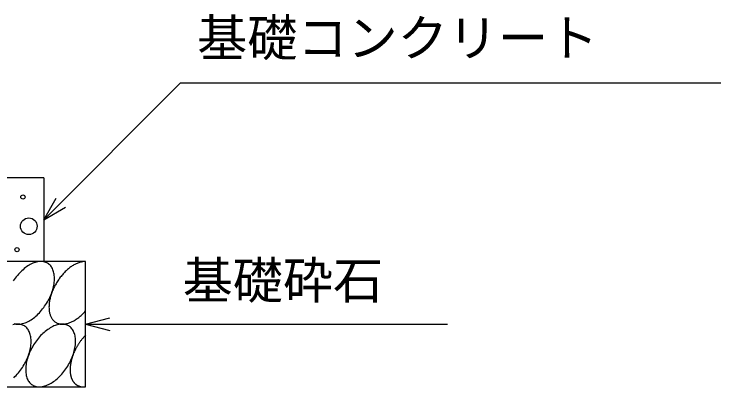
# Model space of a CAD drawing. Units: millimetres, scale not verified. Extents: x -16800 to 16800, y -5940 to 5940.
# Drawn here: x 9910 to 10756, y -1926 to -1480 of the extents above; entities that cross this region are included whole.
import ezdxf
from ezdxf.enums import TextEntityAlignment as Align

# ---------------------------------------------------------------- set-up
doc = ezdxf.new("R2010")
doc.units = ezdxf.units.MM
doc.header["$LTSCALE"] = 20
for name, color, linetype, lineweight in [('0-0_DIM', 7, 'Continuous', 25), ('0-2_HATCH', 6, 'Continuous', 25), ('0-5_OUTLINE', 3, 'Continuous', 25)]:
    doc.layers.add(name, color=color, linetype=linetype, lineweight=lineweight)
doc.styles.add('ＭＳ ゴシック', font='')
doc.styles.get('ＭＳ ゴシック').set_extended_font_data('MS Gothic')

msp = doc.modelspace()

# ---------------------------------------------------------------- linework, layer by layer
at = {"layer": '0-0_DIM'}
for p, q in [((10108.65, -1562.38), (9945, -1726.04)), ((10108.65, -1562.38), (10755.53, -1562.38)), ((9945, -1726.04), (9960, -1700.06)), ((9945, -1726.04), (9970.98, -1711.04)), ((9995, -1851.04), (10023.98, -1843.27)), ((9995, -1851.04), (10428.31, -1851.04)), ((9995, -1851.04), (10023.98, -1858.8))]:
    msp.add_line(p, q, dxfattribs=at)
at = {"layer": '0-2_HATCH'}
for points in [[(9949.7, -1778.21), (9948.7, -1777.71), (9947.6, -1777.21), (9946.5, -1776.81), (9945.3, -1776.51), (9944.1, -1776.21), (9942.9, -1776.11), (9941.6, -1776.01), (9940.3, -1776.11), (9938.9, -1776.21), (9937.5, -1776.51), (9936.1, -1776.81), (9934.7, -1777.21), (9933.3, -1777.71), (9931.8, -1778.21), (9930.4, -1778.91), (9928.9, -1779.61), (9927.4, -1780.51), (9926, -1781.41), (9924.5, -1782.41), (9923, -1783.41), (9921.6, -1784.61), (9920.2, -1785.81), (9918.8, -1787.01), (9917.4, -1788.41), (9916, -1789.81), (9914.7, -1791.21), (9913.4, -1792.71), (9912.1, -1794.31), (9910.9, -1795.91), (9909.7, -1797.51), (9908.6, -1799.21)], [(9995, -1776.11), (9994.1, -1776.11), (9993.3, -1776.11), (9992.4, -1776.21), (9991.5, -1776.31), (9990.6, -1776.51), (9989.7, -1776.71), (9988.8, -1776.91), (9987.8, -1777.21), (9986.9, -1777.51), (9985.9, -1777.91), (9985, -1778.31), (9984, -1778.71), (9983.1, -1779.11), (9982.1, -1779.61), (9981.2, -1780.21), (9980.2, -1780.71), (9979.2, -1781.31), (9978.3, -1782.01), (9977.3, -1782.61), (9976.4, -1783.31), (9975.4, -1784.11), (9974.5, -1784.81), (9973.6, -1785.61), (9972.7, -1786.41), (9971.7, -1787.31), (9970.8, -1788.11), (9969.9, -1789.01), (9969.1, -1790.01), (9968.2, -1790.91), (9967.3, -1791.91), (9966.5, -1792.91), (9965.7, -1793.91), (9964.8, -1794.91), (9964, -1796.01), (9963.3, -1797.01), (9962.5, -1798.11), (9961.8, -1799.21), (9961, -1800.31), (9960.3, -1801.51)], [(9957.2, -1789.81), (9956.8, -1788.41), (9956.4, -1787.01), (9955.9, -1785.81), (9955.4, -1784.61), (9954.7, -1783.41), (9954.1, -1782.41), (9953.3, -1781.41), (9952.5, -1780.51), (9951.6, -1779.71), (9950.7, -1778.91), (9949.7, -1778.21)], [(9924, -1848.91), (9925.5, -1848.21), (9927, -1847.41), (9928.4, -1846.61), (9929.9, -1845.71), (9931.4, -1844.71), (9932.8, -1843.71), (9934.3, -1842.51), (9935.7, -1841.31), (9937.1, -1840.11), (9938.5, -1838.71), (9939.8, -1837.31), (9941.2, -1835.91), (9942.5, -1834.41), (9943.7, -1832.81), (9945, -1831.21), (9946.1, -1829.61), (9947.3, -1827.91), (9948.4, -1826.21), (9949.4, -1824.41), (9950.4, -1822.71), (9951.4, -1820.91), (9952.2, -1819.11), (9953.1, -1817.21), (9953.8, -1815.41), (9954.5, -1813.61), (9955.2, -1811.71), (9955.7, -1809.91), (9956.3, -1808.01), (9956.7, -1806.21), (9957.1, -1804.41), (9957.4, -1802.71), (9957.6, -1800.91), (9957.7, -1799.21), (9957.8, -1797.51), (9957.8, -1795.91), (9957.8, -1794.31), (9957.6, -1792.71), (9957.4, -1791.21), (9957.2, -1789.81)], [(9960.3, -1801.51), (9959.7, -1802.61), (9959, -1803.81), (9958.4, -1804.91), (9957.8, -1806.11), (9957.2, -1807.31), (9956.6, -1808.51), (9956.1, -1809.71), (9955.6, -1810.91), (9955.1, -1812.11), (9954.6, -1813.31), (9954.2, -1814.51), (9953.8, -1815.71), (9953.4, -1816.91), (9953.1, -1818.11), (9952.8, -1819.31), (9952.5, -1820.51), (9952.2, -1821.61), (9952, -1822.81), (9951.8, -1824.01), (9951.6, -1825.11), (9951.5, -1826.31), (9951.4, -1827.41), (9951.3, -1828.51), (9951.3, -1829.61), (9951.2, -1830.71), (9951.3, -1831.71), (9951.3, -1832.81), (9951.4, -1833.81), (9951.5, -1834.81), (9951.6, -1835.81), (9951.8, -1836.71), (9952, -1837.71), (9952.2, -1838.61), (9952.5, -1839.51), (9952.8, -1840.31), (9953.1, -1841.11), (9953.4, -1841.91), (9953.8, -1842.71), (9954.2, -1843.51)], [(9985, -1844.41), (9985.9, -1843.71), (9986.9, -1843.01), (9987.8, -1842.21), (9988.8, -1841.51), (9989.7, -1840.61), (9990.6, -1839.81), (9991.5, -1838.91), (9992.4, -1838.01), (9993.3, -1837.11), (9994.1, -1836.21), (9995, -1835.21)], [(9954.2, -1843.51), (9954.6, -1844.21), (9955.1, -1844.81), (9955.6, -1845.51), (9956.1, -1846.11), (9956.6, -1846.71), (9957.2, -1847.21), (9957.8, -1847.71), (9958.4, -1848.21), (9959, -1848.71), (9959.7, -1849.11), (9960.3, -1849.41), (9961, -1849.81), (9961.8, -1850.11), (9962.5, -1850.31), (9963.3, -1850.51), (9964, -1850.71), (9964.8, -1850.91), (9965.7, -1851.01), (9966.5, -1851.01), (9967.3, -1851.01), (9968.2, -1851.01), (9969.1, -1851.01), (9969.9, -1850.91), (9970.8, -1850.81), (9971.7, -1850.61), (9972.7, -1850.41), (9973.6, -1850.21), (9974.5, -1849.91), (9975.4, -1849.61), (9976.4, -1849.21), (9977.3, -1848.81), (9978.3, -1848.41), (9979.2, -1847.91), (9980.2, -1847.41), (9981.2, -1846.91), (9982.1, -1846.31), (9983.1, -1845.71), (9984, -1845.11), (9985, -1844.41)], [(9921.9, -1853.21), (9920.8, -1852.71), (9919.7, -1852.21), (9918.6, -1851.81), (9917.5, -1851.41), (9916.2, -1851.21), (9915, -1851.11), (9913.7, -1851.01), (9912.4, -1851.11), (9911, -1851.21), (9909.6, -1851.41), (9908.2, -1851.81)], [(9909.4, -1850.31), (9910.5, -1850.61), (9911.7, -1850.91), (9913, -1851.01), (9914.3, -1851.01), (9915.6, -1851.01), (9917, -1850.91), (9918.3, -1850.61), (9919.7, -1850.31), (9921.2, -1849.91), (9922.6, -1849.41), (9924, -1848.91)], [(9975.1, -1853.21), (9974, -1852.71), (9973, -1852.21), (9971.8, -1851.81), (9970.7, -1851.41), (9969.4, -1851.21), (9968.2, -1851.11), (9966.9, -1851.01), (9965.6, -1851.11), (9964.2, -1851.21), (9962.9, -1851.41), (9961.5, -1851.81), (9960, -1852.21), (9958.6, -1852.71), (9957.1, -1853.21), (9955.7, -1853.91), (9954.2, -1854.61), (9952.8, -1855.51), (9951.3, -1856.41), (9949.8, -1857.41), (9948.4, -1858.41), (9946.9, -1859.61), (9945.5, -1860.81), (9944.1, -1862.01), (9942.7, -1863.41), (9941.3, -1864.71), (9940, -1866.21), (9938.7, -1867.71), (9937.5, -1869.31), (9936.2, -1870.91), (9935, -1872.51), (9933.9, -1874.21), (9932.8, -1875.91), (9931.8, -1877.71), (9930.8, -1879.41), (9929.8, -1881.21), (9928.9, -1883.01), (9928.1, -1884.91), (9927.4, -1886.71), (9926.6, -1888.51)], [(9929.3, -1864.81), (9928.9, -1863.41), (9928.5, -1862.01), (9928, -1860.81), (9927.5, -1859.61), (9926.9, -1858.41), (9926.2, -1857.41), (9925.4, -1856.41), (9924.6, -1855.51), (9923.8, -1854.61), (9922.8, -1853.91), (9921.9, -1853.21)], [(9982.5, -1864.81), (9982.1, -1863.41), (9981.7, -1862.01), (9981.2, -1860.81), (9980.7, -1859.61), (9980.1, -1858.41), (9979.4, -1857.41), (9978.6, -1856.41), (9977.8, -1855.51), (9977, -1854.61), (9976, -1853.91), (9975.1, -1853.21)], [(9909.2, -1915.11), (9910.6, -1913.71), (9911.9, -1912.31), (9913.3, -1910.91), (9914.6, -1909.41), (9915.8, -1907.81), (9917.1, -1906.21), (9918.3, -1904.61), (9919.4, -1902.91), (9920.5, -1901.21), (9921.5, -1899.41), (9922.5, -1897.71), (9923.5, -1895.91), (9924.4, -1894.01), (9925.2, -1892.21), (9925.9, -1890.41), (9926.6, -1888.51), (9927.3, -1886.71), (9927.9, -1884.91), (9928.4, -1883.01), (9928.8, -1881.21), (9929.2, -1879.41), (9929.5, -1877.71), (9929.7, -1875.91), (9929.8, -1874.21), (9929.9, -1872.51), (9929.9, -1870.91), (9929.9, -1869.31), (9929.7, -1867.71), (9929.5, -1866.21), (9929.3, -1864.81)], [(9949.4, -1923.81), (9950.8, -1923.21), (9952.3, -1922.41), (9953.8, -1921.61), (9955.2, -1920.71), (9956.7, -1919.71), (9958.1, -1918.71), (9959.6, -1917.51), (9961, -1916.31), (9962.4, -1915.11), (9963.8, -1913.71), (9965.2, -1912.31), (9966.5, -1910.91), (9967.8, -1909.41), (9969.1, -1907.81), (9970.3, -1906.21), (9971.5, -1904.61), (9972.6, -1902.91), (9973.7, -1901.21), (9974.7, -1899.41), (9975.7, -1897.71), (9976.7, -1895.91), (9977.6, -1894.01), (9978.4, -1892.21), (9979.2, -1890.41), (9979.9, -1888.51), (9980.5, -1886.71), (9981.1, -1884.91), (9981.6, -1883.01), (9982, -1881.21), (9982.4, -1879.41), (9982.7, -1877.71), (9982.9, -1875.91), (9983.1, -1874.21), (9983.1, -1872.51), (9983.2, -1870.91), (9983.1, -1869.31), (9983, -1867.71), (9982.8, -1866.21), (9982.5, -1864.81)], [(9995, -1864.31), (9994.5, -1864.81), (9994, -1865.41), (9993.5, -1865.91), (9993, -1866.51), (9992.5, -1867.01), (9992, -1867.61), (9991.5, -1868.21), (9991.1, -1868.71), (9990.6, -1869.31), (9990.1, -1869.91), (9989.7, -1870.51), (9989.2, -1871.11), (9988.8, -1871.81), (9988.3, -1872.41), (9987.9, -1873.01), (9987.5, -1873.61), (9987.1, -1874.31), (9986.6, -1874.91), (9986.2, -1875.51), (9985.8, -1876.21), (9985.4, -1876.81), (9985.1, -1877.51), (9984.7, -1878.21), (9984.3, -1878.81), (9983.9, -1879.51), (9983.6, -1880.21), (9983.2, -1880.81), (9982.9, -1881.51), (9982.5, -1882.21), (9982.2, -1882.91), (9981.9, -1883.61), (9981.6, -1884.21), (9981.3, -1884.91), (9981, -1885.61), (9980.7, -1886.31), (9980.4, -1887.01), (9980.2, -1887.71), (9979.9, -1888.41), (9979.7, -1889.11)], [(9926.6, -1888.51), (9926, -1890.41), (9925.4, -1892.21), (9924.9, -1894.01), (9924.5, -1895.91), (9924.1, -1897.61), (9923.8, -1899.41), (9923.6, -1901.21), (9923.5, -1902.91), (9923.4, -1904.61), (9923.4, -1906.21), (9923.4, -1907.81), (9923.5, -1909.41), (9923.8, -1910.91), (9924, -1912.31), (9924.4, -1913.71), (9924.8, -1915.11), (9925.3, -1916.31), (9925.8, -1917.51), (9926.4, -1918.71), (9927.1, -1919.71), (9927.9, -1920.71), (9928.7, -1921.61), (9929.5, -1922.41), (9930.5, -1923.21), (9931.4, -1923.81), (9932.5, -1924.41), (9933.5, -1924.91), (9934.7, -1925.31), (9935.8, -1925.61), (9937.1, -1925.91), (9938.3, -1926.01), (9939.6, -1926.01), (9940.9, -1926.01), (9942.3, -1925.91), (9943.7, -1925.61), (9945.1, -1925.31), (9946.5, -1924.91), (9947.9, -1924.41), (9949.4, -1923.81)], [(9979.7, -1889.11), (9979.4, -1889.81), (9979.2, -1890.41), (9979, -1891.11), (9978.8, -1891.81), (9978.6, -1892.51), (9978.4, -1893.21), (9978.2, -1893.91), (9978, -1894.61), (9977.8, -1895.21), (9977.7, -1895.91), (9977.5, -1896.61), (9977.4, -1897.31), (9977.3, -1897.91), (9977.2, -1898.61), (9977.1, -1899.31), (9977, -1899.91), (9976.9, -1900.61), (9976.8, -1901.21), (9976.7, -1901.91), (9976.7, -1902.51), (9976.6, -1903.21), (9976.6, -1903.81), (9976.6, -1904.41), (9976.6, -1905.01), (9976.6, -1905.71), (9976.6, -1906.31), (9976.6, -1906.91), (9976.6, -1907.51), (9976.6, -1908.11), (9976.7, -1908.61), (9976.7, -1909.21), (9976.8, -1909.81), (9976.9, -1910.41), (9977, -1910.91), (9977.1, -1911.51), (9977.2, -1912.01), (9977.3, -1912.51), (9977.4, -1913.11), (9977.5, -1913.61)], [(9977.5, -1913.61), (9977.7, -1914.11), (9977.8, -1914.61), (9978, -1915.11), (9978.2, -1915.61), (9978.4, -1916.01), (9978.6, -1916.51), (9978.8, -1917.01), (9979, -1917.41), (9979.2, -1917.81), (9979.4, -1918.31), (9979.7, -1918.71), (9979.9, -1919.11), (9980.2, -1919.51), (9980.4, -1919.91), (9980.7, -1920.21), (9981, -1920.61), (9981.3, -1921.01), (9981.6, -1921.31), (9981.9, -1921.61), (9982.2, -1922.01), (9982.5, -1922.31), (9982.9, -1922.61), (9983.2, -1922.81), (9983.6, -1923.11), (9983.9, -1923.41), (9984.3, -1923.61), (9984.7, -1923.91), (9985.1, -1924.11), (9985.4, -1924.31), (9985.8, -1924.51), (9986.2, -1924.71), (9986.6, -1924.91), (9987.1, -1925.01), (9987.5, -1925.21), (9987.9, -1925.31), (9988.3, -1925.51), (9988.8, -1925.61), (9989.2, -1925.71), (9989.7, -1925.81)], [(9989.7, -1925.81), (9990.1, -1925.81), (9990.6, -1925.91), (9991.1, -1926.01), (9991.5, -1926.01), (9992, -1926.01), (9992.5, -1926.01), (9993, -1926.01), (9993.5, -1926.01), (9994, -1926.01), (9994.5, -1926.01), (9995, -1925.91)]]:
    msp.add_lwpolyline(points, dxfattribs=at)
for centre, radius in [((9920.08, -1698.86), 2.5), ((9927.09, -1733.88), 10), ((9913.07, -1761.89), 2.5)]:
    msp.add_circle(centre, radius, dxfattribs=at)
at = {"layer": '0-5_OUTLINE'}
for p, q in [((9945, -1676.04), (8605, -1676.04)), ((9945, -1676.04), (9945, -1776.04)), ((9995, -1776.04), (8555, -1776.04))]:
    msp.add_line(p, q, dxfattribs=at)
msp.add_lwpolyline([(8555, -1926.04), (9995, -1926.04), (9995, -1776.04)], dxfattribs=at)

# ---------------------------------------------------------------- texts
at = {"layer": '0-0_DIM', "style": 'ＭＳ ゴシック'}
for s, p in [('基礎コンクリート', (10128.65, -1543.65)), ('基礎砕石', (10111.32, -1833.86))]:
    msp.add_text(s, height=43.99, dxfattribs=at).set_placement(p, align=Align.BOTTOM_LEFT)

doc.saveas('drawing.dxf')
